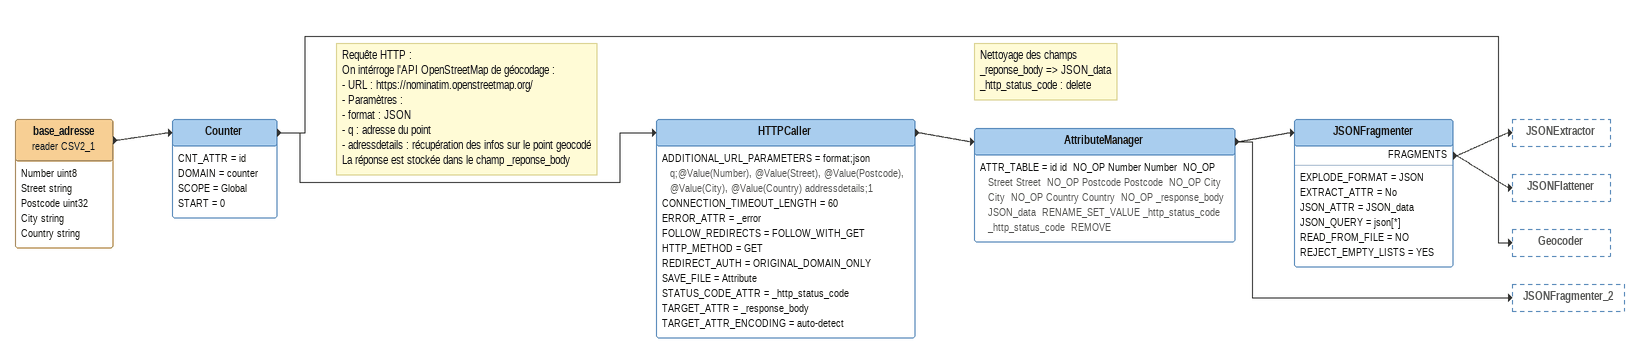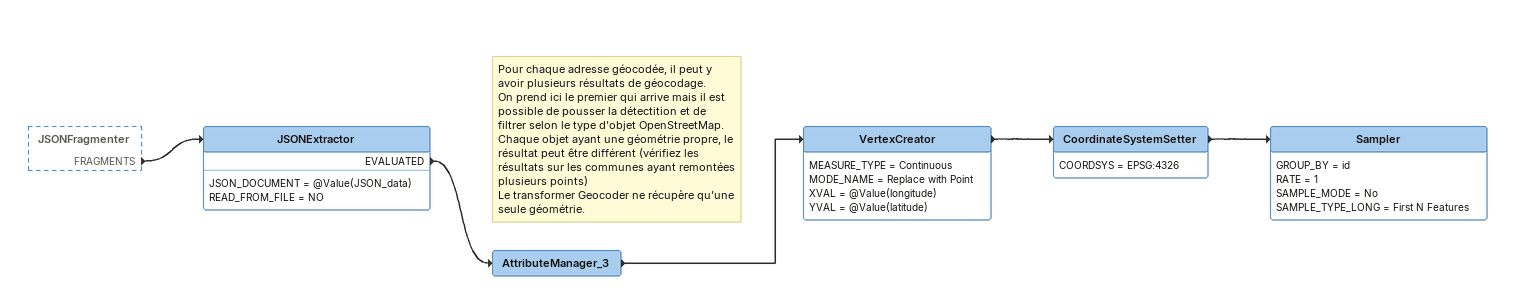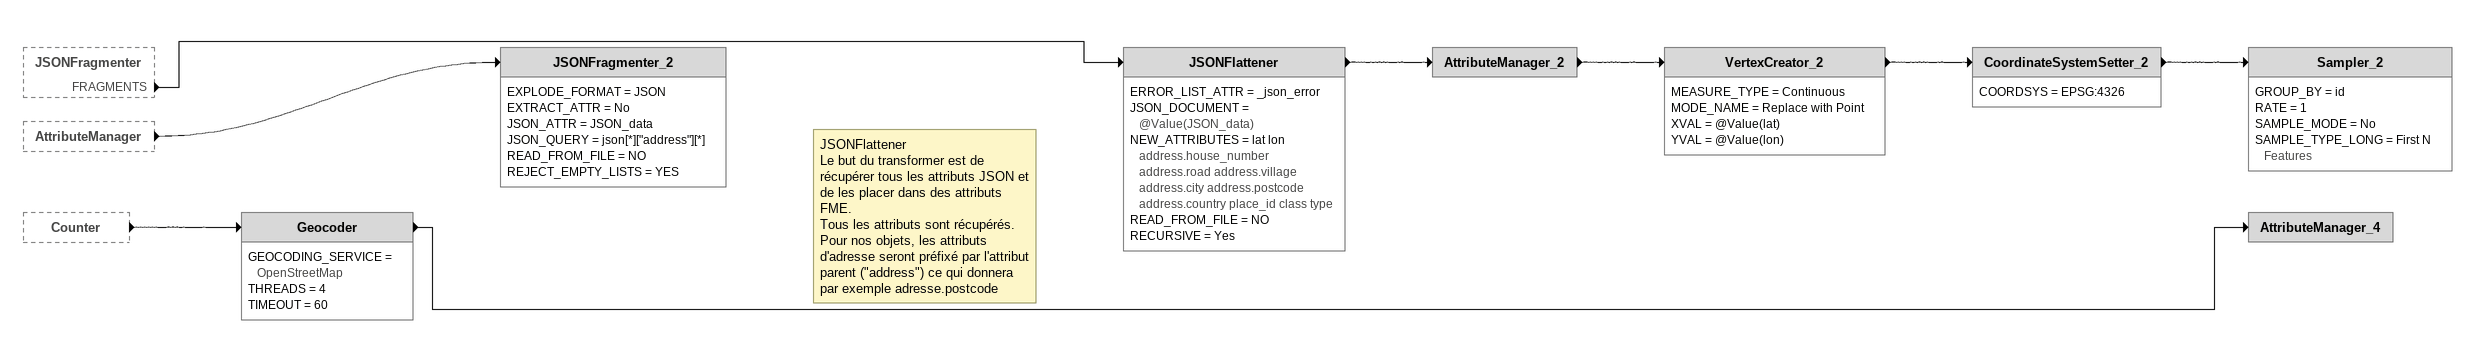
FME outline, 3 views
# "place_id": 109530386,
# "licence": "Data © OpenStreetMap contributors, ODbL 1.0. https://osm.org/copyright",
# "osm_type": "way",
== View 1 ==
base_adresse (reader CSV2_1)
    attributes: Number uint8, Street string, Postcode uint32, City string, Country string
    -> Counter
Counter
    CNT_ATTR = id
    DOMAIN = counter
    SCOPE = Global
    START = 0
    -> HTTPCaller
    -> Geocoder
Note: Requête HTTP : / On intérroge l'API OpenStreetMap de géocodage : / - URL : https://nominatim.openstreetmap.org/ / - Paramètres : / - format : JSON / - q : adresse du point / - adressdetails : récupération des infos sur le point geocodé / La réponse est stockée dans le champ _reponse_body
HTTPCaller
    ADDITIONAL_URL_PARAMETERS = format;json q;@Value(Number), @Value(Street), @Value(Postcode), @Value(City), @Value(Country) addressdetails;1
    CONNECTION_TIMEOUT_LENGTH = 60
    ERROR_ATTR = _error
    FOLLOW_REDIRECTS = FOLLOW_WITH_GET
    HTTP_METHOD = GET
    REDIRECT_AUTH = ORIGINAL_DOMAIN_ONLY
    SAVE_FILE = Attribute
    STATUS_CODE_ATTR = _http_status_code
    TARGET_ATTR = _response_body
    TARGET_ATTR_ENCODING = auto-detect
    -> AttributeManager
Note: Nettoyage des champs / _reponse_body => JSON_data / _http_status_code : delete
AttributeManager
    ATTR_TABLE = id id  NO_OP Number Number  NO_OP Street Street  NO_OP Postcode Postcode  NO_OP City City  NO_OP Country Country  NO_OP _response_body JSON_data  RENAME_SET_VALUE _http_status_code _http_status_code  REMOVE
    -> JSONFragmenter
    -> JSONFragmenter_2
JSONFragmenter
    EXPLODE_FORMAT = JSON
    EXTRACT_ATTR = No
    JSON_ATTR = JSON_data
    JSON_QUERY = json[*]
    READ_FROM_FILE = NO
    REJECT_EMPTY_LISTS = YES
    FRAGMENTS -> JSONExtractor
    FRAGMENTS -> JSONFlattener

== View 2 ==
JSONFragmenter [outside]
    FRAGMENTS -> JSONExtractor
JSONExtractor
    JSON_DOCUMENT = @Value(JSON_data)
    READ_FROM_FILE = NO
    EVALUATED -> AttributeManager_3
Note: Pour chaque adresse géocodée, il peut y avoir plusieurs résultats de géocodage. / On prend ici le premier qui arrive mais il est possible de pousser la détectition et de filtrer selon le type d'objet OpenStreetMap. / Chaque objet ayant une géométrie propre, le résultat peut être différent (vérifiez les résultats sur les communes ayant remontées plusieurs points) / Le transformer Geocoder ne récupère qu'une seule géométrie.
AttributeManager_3
    -> VertexCreator
VertexCreator
    MEASURE_TYPE = Continuous
    MODE_NAME = Replace with Point
    XVAL = @Value(longitude)
    YVAL = @Value(latitude)
    -> CoordinateSystemSetter
CoordinateSystemSetter
    COORDSYS = EPSG:4326
    -> Sampler
Sampler
    GROUP_BY = id
    RATE = 1
    SAMPLE_MODE = No
    SAMPLE_TYPE_LONG = First N Features

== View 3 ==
JSONFragmenter [outside]
    FRAGMENTS -> JSONFlattener
AttributeManager [outside]
    -> JSONFragmenter_2
Counter [outside]
    -> Geocoder
Note: JSONFlattener / Le but du transformer est de récupérer tous les attributs JSON et de les placer dans des attributs FME. / Tous les attributs sont récupérés. Pour nos objets, les attributs d'adresse seront préfixé par l'attribut parent ("address") ce qui donnera par exemple adresse.postcode
JSONFlattener
    ERROR_LIST_ATTR = _json_error
    JSON_DOCUMENT = @Value(JSON_data)
    NEW_ATTRIBUTES = lat lon address.house_number address.road address.village address.city address.postcode address.country place_id class type
    READ_FROM_FILE = NO
    RECURSIVE = Yes
    -> AttributeManager_2
AttributeManager_2
    -> VertexCreator_2
VertexCreator_2
    MEASURE_TYPE = Continuous
    MODE_NAME = Replace with Point
    XVAL = @Value(lat)
    YVAL = @Value(lon)
    -> CoordinateSystemSetter_2
CoordinateSystemSetter_2
    COORDSYS = EPSG:4326
    -> Sampler_2
Sampler_2
    GROUP_BY = id
    RATE = 1
    SAMPLE_MODE = No
    SAMPLE_TYPE_LONG = First N Features
JSONFragmenter_2
    EXPLODE_FORMAT = JSON
    EXTRACT_ATTR = No
    JSON_ATTR = JSON_data
    JSON_QUERY = json[*]["address"][*]
    READ_FROM_FILE = NO
    REJECT_EMPTY_LISTS = YES
Geocoder
    GEOCODING_SERVICE = OpenStreetMap
    THREADS = 4
    TIMEOUT = 60
    -> AttributeManager_4
AttributeManager_4
